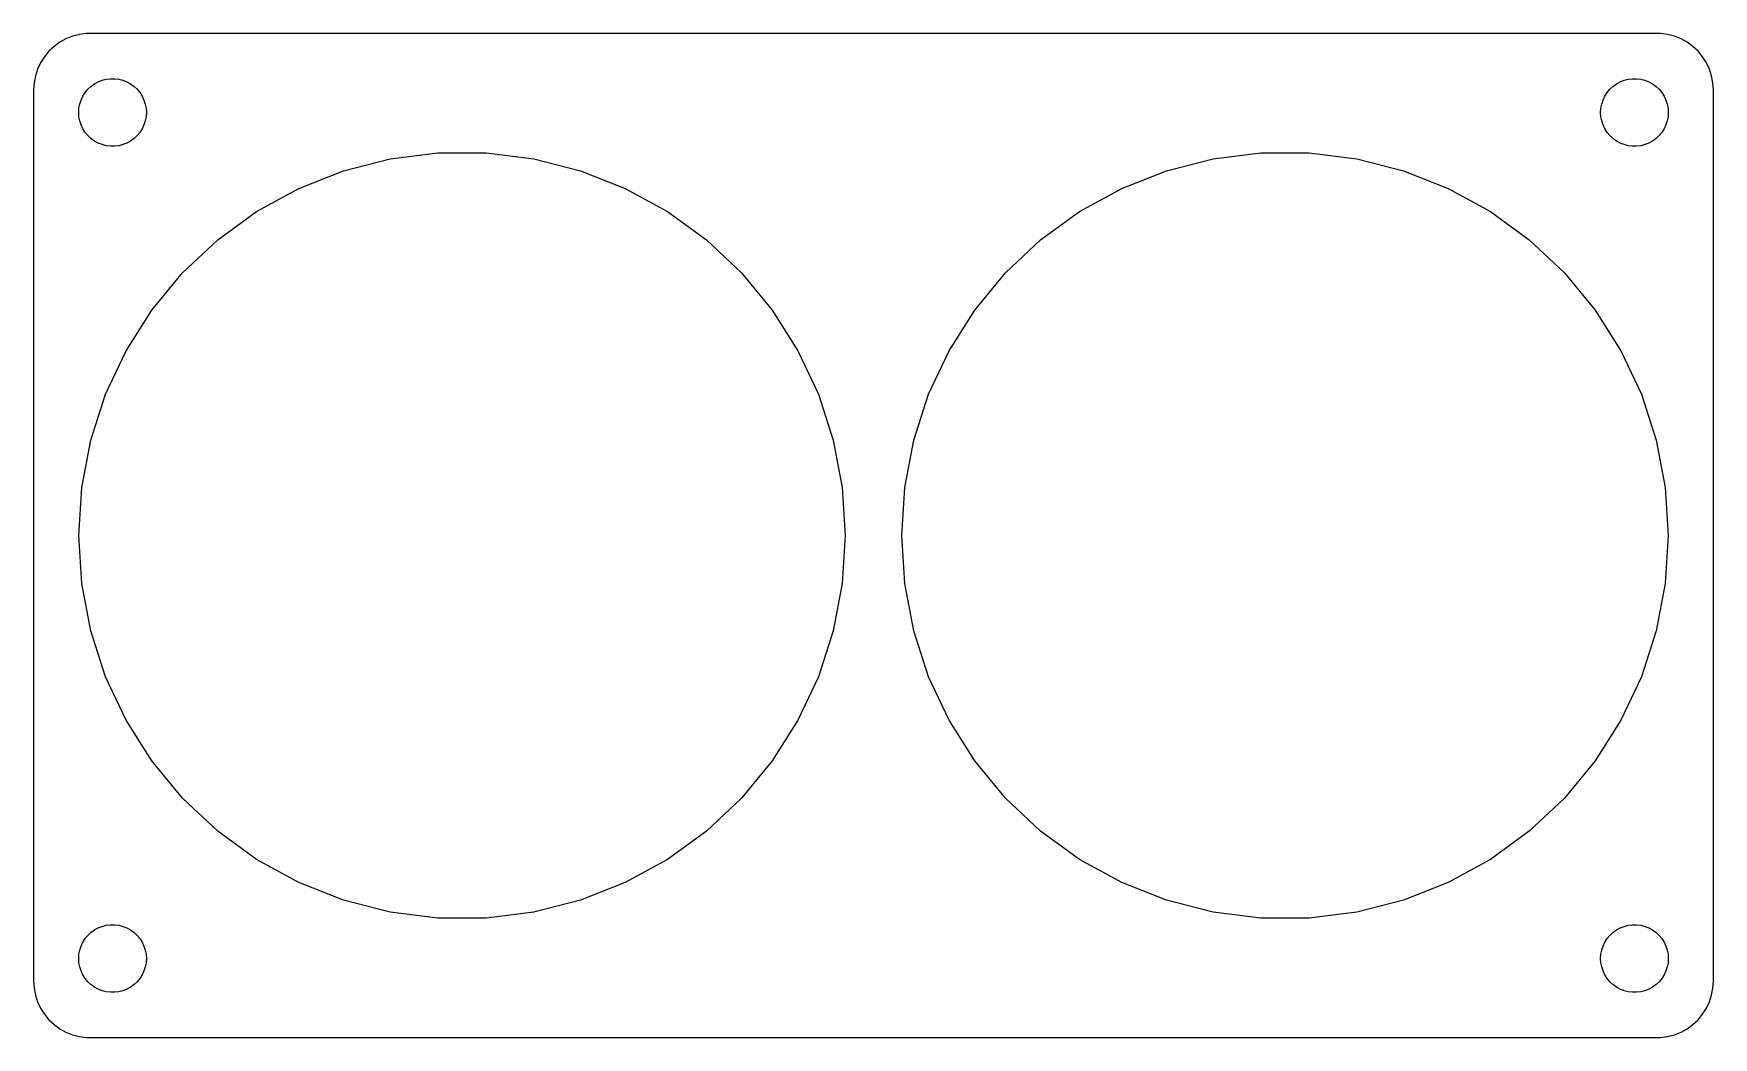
# Model space of a CAD drawing. Header units: metres. Extents: x -74 to 74, y -44 to 44.
import ezdxf

# ---------------------------------------------------------------- set-up
doc = ezdxf.new("R2010")
doc.units = ezdxf.units.M

msp = doc.modelspace()

# ---------------------------------------------------------------- linework, layer by layer
for p, q in [((-72.6871, 43.3526), (-73.1448, 42.9227)), ((-72.1791, 43.7216), (-72.6871, 43.3526)), ((-71.6289, 44.0241), (-72.1791, 43.7216)), ((-71.0451, 44.2553), (-71.6289, 44.0241)), ((-70.4369, 44.4114), (-71.0451, 44.2553)), ((-69.8139, 44.4901), (-70.4369, 44.4114)), ((69.8139, 44.4901), (-69.8139, 44.4901)), ((70.4369, 44.4114), (69.8139, 44.4901)), ((71.0451, 44.2553), (70.4369, 44.4114)), ((71.6289, 44.0241), (71.0451, 44.2553)), ((72.1791, 43.7216), (71.6289, 44.0241)), ((72.6871, 43.3526), (72.1791, 43.7216)), ((73.1448, 42.9227), (72.6871, 43.3526)), ((-73.8815, 41.9088), (-74.1489, 41.3406)), ((-73.5451, 42.4389), (-73.8815, 41.9088)), ((-73.1448, 42.9227), (-73.5451, 42.4389)), ((73.5451, 42.4389), (73.1448, 42.9227)), ((73.8815, 41.9088), (73.5451, 42.4389)), ((74.1489, 41.3406), (73.8815, 41.9088)), ((-74.3429, 40.7434), (-74.4606, 40.1267)), ((-74.1489, 41.3406), (-74.3429, 40.7434)), ((-68.7773, 40.2145), (-68.427, 40.3532)), ((-68.427, 40.3532), (-68.0621, 40.4469)), ((-68.0621, 40.4469), (-67.6884, 40.4941)), ((-67.6884, 40.4941), (-67.3116, 40.4941)), ((-67.3116, 40.4941), (-66.9379, 40.4469)), ((-66.9379, 40.4469), (-66.573, 40.3532)), ((-66.573, 40.3532), (-66.2227, 40.2145)), ((66.2227, 40.2145), (66.573, 40.3532)), ((66.573, 40.3532), (66.9379, 40.4469)), ((66.9379, 40.4469), (67.3116, 40.4941)), ((67.3116, 40.4941), (67.6884, 40.4941)), ((67.6884, 40.4941), (68.0621, 40.4469)), ((68.0621, 40.4469), (68.427, 40.3532)), ((68.427, 40.3532), (68.7773, 40.2145)), ((74.3429, 40.7434), (74.1489, 41.3406)), ((74.4606, 40.1267), (74.3429, 40.7434)), ((-74.4606, 40.1267), (-74.5, 39.5)), ((-74.5, 39.5), (-74.5, -39.5)), ((-70.2893, 38.6044), (-70.1289, 38.9453)), ((-70.1289, 38.9453), (-69.927, 39.2634)), ((-69.927, 39.2634), (-69.6869, 39.5536)), ((-69.6869, 39.5536), (-69.4123, 39.8115)), ((-69.4123, 39.8115), (-69.1075, 40.033)), ((-69.1075, 40.033), (-68.7773, 40.2145)), ((-66.2227, 40.2145), (-65.8925, 40.033)), ((-65.8925, 40.033), (-65.5877, 39.8115)), ((-65.5877, 39.8115), (-65.3131, 39.5536)), ((-65.3131, 39.5536), (-65.073, 39.2634)), ((-65.073, 39.2634), (-64.8711, 38.9453)), ((-64.8711, 38.9453), (-64.7107, 38.6044)), ((64.7107, 38.6044), (64.8711, 38.9453)), ((64.8711, 38.9453), (65.073, 39.2634)), ((65.073, 39.2634), (65.3131, 39.5536)), ((65.3131, 39.5536), (65.5877, 39.8115)), ((65.5877, 39.8115), (65.8925, 40.033)), ((65.8925, 40.033), (66.2227, 40.2145)), ((68.7773, 40.2145), (69.1075, 40.033)), ((69.1075, 40.033), (69.4123, 39.8115)), ((69.4123, 39.8115), (69.6869, 39.5536)), ((69.6869, 39.5536), (69.927, 39.2634)), ((69.927, 39.2634), (70.1289, 38.9453)), ((70.1289, 38.9453), (70.2893, 38.6044)), ((74.5, 39.5), (74.4606, 40.1267)), ((74.5, -39.5), (74.5, 39.5)), ((-70.5, 37.5), (-70.4763, 37.876)), ((-70.4763, 37.124), (-70.5, 37.5)), ((-70.4763, 37.876), (-70.4057, 38.2461)), ((-70.4057, 38.2461), (-70.2893, 38.6044)), ((-64.7107, 38.6044), (-64.5943, 38.2461)), ((-64.5943, 38.2461), (-64.5237, 37.876)), ((-64.5237, 37.876), (-64.5, 37.5)), ((-64.5, 37.5), (-64.5237, 37.124)), ((64.5, 37.5), (64.5237, 37.876)), ((64.5237, 37.124), (64.5, 37.5)), ((64.5237, 37.876), (64.5943, 38.2461)), ((64.5943, 38.2461), (64.7107, 38.6044)), ((70.2893, 38.6044), (70.4057, 38.2461)), ((70.4057, 38.2461), (70.4763, 37.876)), ((70.4763, 37.876), (70.5, 37.5)), ((70.5, 37.5), (70.4763, 37.124)), ((-70.4057, 36.7539), (-70.4763, 37.124)), ((-70.2893, 36.3956), (-70.4057, 36.7539)), ((-70.1289, 36.0547), (-70.2893, 36.3956)), ((-69.927, 35.7366), (-70.1289, 36.0547)), ((-64.8711, 36.0547), (-65.073, 35.7366)), ((-64.7107, 36.3956), (-64.8711, 36.0547)), ((-64.5943, 36.7539), (-64.7107, 36.3956)), ((-64.5237, 37.124), (-64.5943, 36.7539)), ((64.5943, 36.7539), (64.5237, 37.124)), ((64.7107, 36.3956), (64.5943, 36.7539)), ((64.8711, 36.0547), (64.7107, 36.3956)), ((65.073, 35.7366), (64.8711, 36.0547)), ((70.1289, 36.0547), (69.927, 35.7366)), ((70.2893, 36.3956), (70.1289, 36.0547)), ((70.4057, 36.7539), (70.2893, 36.3956)), ((70.4763, 37.124), (70.4057, 36.7539)), ((-69.6869, 35.4464), (-69.927, 35.7366)), ((-69.4123, 35.1885), (-69.6869, 35.4464)), ((-69.1075, 34.967), (-69.4123, 35.1885)), ((-68.7773, 34.7855), (-69.1075, 34.967)), ((-68.427, 34.6468), (-68.7773, 34.7855)), ((-68.0621, 34.5531), (-68.427, 34.6468)), ((-67.6884, 34.5059), (-68.0621, 34.5531)), ((-67.3116, 34.5059), (-67.6884, 34.5059)), ((-66.9379, 34.5531), (-67.3116, 34.5059)), ((-66.573, 34.6468), (-66.9379, 34.5531)), ((-66.2227, 34.7855), (-66.573, 34.6468)), ((-65.8925, 34.967), (-66.2227, 34.7855)), ((-65.5877, 35.1885), (-65.8925, 34.967)), ((-65.3131, 35.4464), (-65.5877, 35.1885)), ((-65.073, 35.7366), (-65.3131, 35.4464)), ((65.3131, 35.4464), (65.073, 35.7366)), ((65.5877, 35.1885), (65.3131, 35.4464)), ((65.8925, 34.967), (65.5877, 35.1885)), ((66.2227, 34.7855), (65.8925, 34.967)), ((66.573, 34.6468), (66.2227, 34.7855)), ((66.9379, 34.5531), (66.573, 34.6468)), ((67.3116, 34.5059), (66.9379, 34.5531)), ((67.6884, 34.5059), (67.3116, 34.5059)), ((68.0621, 34.5531), (67.6884, 34.5059)), ((68.427, 34.6468), (68.0621, 34.5531)), ((68.7773, 34.7855), (68.427, 34.6468)), ((69.1075, 34.967), (68.7773, 34.7855)), ((69.4123, 35.1885), (69.1075, 34.967)), ((69.6869, 35.4464), (69.4123, 35.1885)), ((69.927, 35.7366), (69.6869, 35.4464)), ((-47.0066, 32.3359), (-42.871, 33.3978)), ((-42.871, 33.3978), (-38.6349, 33.9329)), ((-38.6349, 33.9329), (-34.3651, 33.9329)), ((-34.3651, 33.9329), (-30.129, 33.3978)), ((-30.129, 33.3978), (-25.9934, 32.3359)), ((25.9934, 32.3359), (30.129, 33.3978)), ((30.129, 33.3978), (34.3651, 33.9329)), ((34.3651, 33.9329), (38.6349, 33.9329)), ((38.6349, 33.9329), (42.871, 33.3978)), ((42.871, 33.3978), (47.0066, 32.3359)), ((-50.9765, 30.7641), (-47.0066, 32.3359)), ((-25.9934, 32.3359), (-22.0235, 30.7641)), ((22.0235, 30.7641), (25.9934, 32.3359)), ((47.0066, 32.3359), (50.9765, 30.7641)), ((-54.7181, 28.7071), (-50.9765, 30.7641)), ((-22.0235, 30.7641), (-18.2819, 28.7071)), ((18.2819, 28.7071), (22.0235, 30.7641)), ((50.9765, 30.7641), (54.7181, 28.7071)), ((-58.1724, 26.1974), (-54.7181, 28.7071)), ((-18.2819, 28.7071), (-14.8276, 26.1974)), ((14.8276, 26.1974), (18.2819, 28.7071)), ((54.7181, 28.7071), (58.1724, 26.1974)), ((-61.2849, 23.2746), (-58.1724, 26.1974)), ((-14.8276, 26.1974), (-11.7151, 23.2746)), ((11.7151, 23.2746), (14.8276, 26.1974)), ((58.1724, 26.1974), (61.2849, 23.2746)), ((-64.0066, 19.9847), (-61.2849, 23.2746)), ((-11.7151, 23.2746), (-8.99341, 19.9847)), ((8.99341, 19.9847), (11.7151, 23.2746)), ((61.2849, 23.2746), (64.0066, 19.9847)), ((-66.2944, 16.3796), (-64.0066, 19.9847)), ((-8.99341, 19.9847), (-6.70557, 16.3796)), ((6.70557, 16.3796), (8.99341, 19.9847)), ((64.0066, 19.9847), (66.2944, 16.3796)), ((-68.1124, 12.5162), (-66.2944, 16.3796)), ((-6.70557, 16.3796), (-4.88759, 12.5162)), ((4.88759, 12.5162), (6.70557, 16.3796)), ((66.2944, 16.3796), (68.1124, 12.5162)), ((-69.4318, 8.45544), (-68.1124, 12.5162)), ((-4.88759, 12.5162), (-3.56816, 8.45544)), ((3.56816, 8.45544), (4.88759, 12.5162)), ((68.1124, 12.5162), (69.4318, 8.45544)), ((-70.2319, 4.26132), (-69.4318, 8.45544)), ((-3.56816, 8.45544), (-2.7681, 4.26132)), ((2.7681, 4.26132), (3.56816, 8.45544)), ((69.4318, 8.45544), (70.2319, 4.26132)), ((-70.5, 0), (-70.2319, 4.26132)), ((-2.7681, 4.26132), (-2.5, 0)), ((2.5, 0), (2.7681, 4.26132)), ((70.2319, 4.26132), (70.5, 0)), ((-70.2319, -4.26132), (-70.5, 0)), ((-2.5, 0), (-2.7681, -4.26132)), ((2.7681, -4.26132), (2.5, 0)), ((70.5, 0), (70.2319, -4.26132)), ((-69.4318, -8.45544), (-70.2319, -4.26132)), ((-2.7681, -4.26132), (-3.56816, -8.45544)), ((3.56816, -8.45544), (2.7681, -4.26132)), ((70.2319, -4.26132), (69.4318, -8.45544)), ((-68.1124, -12.5162), (-69.4318, -8.45544)), ((-3.56816, -8.45544), (-4.88759, -12.5162)), ((4.88759, -12.5162), (3.56816, -8.45544)), ((69.4318, -8.45544), (68.1124, -12.5162)), ((-66.2944, -16.3796), (-68.1124, -12.5162)), ((-4.88759, -12.5162), (-6.70557, -16.3796)), ((6.70557, -16.3796), (4.88759, -12.5162)), ((68.1124, -12.5162), (66.2944, -16.3796)), ((-64.0066, -19.9847), (-66.2944, -16.3796)), ((-6.70557, -16.3796), (-8.99341, -19.9847)), ((8.99341, -19.9847), (6.70557, -16.3796)), ((66.2944, -16.3796), (64.0066, -19.9847)), ((-61.2849, -23.2746), (-64.0066, -19.9847)), ((-8.99341, -19.9847), (-11.7151, -23.2746)), ((11.7151, -23.2746), (8.99341, -19.9847)), ((64.0066, -19.9847), (61.2849, -23.2746)), ((-58.1724, -26.1974), (-61.2849, -23.2746)), ((-11.7151, -23.2746), (-14.8276, -26.1974)), ((14.8276, -26.1974), (11.7151, -23.2746)), ((61.2849, -23.2746), (58.1724, -26.1974)), ((-54.7181, -28.7071), (-58.1724, -26.1974)), ((-14.8276, -26.1974), (-18.2819, -28.7071)), ((18.2819, -28.7071), (14.8276, -26.1974)), ((58.1724, -26.1974), (54.7181, -28.7071)), ((-50.9765, -30.7641), (-54.7181, -28.7071)), ((-18.2819, -28.7071), (-22.0235, -30.7641)), ((22.0235, -30.7641), (18.2819, -28.7071)), ((54.7181, -28.7071), (50.9765, -30.7641)), ((-47.0066, -32.3359), (-50.9765, -30.7641)), ((-22.0235, -30.7641), (-25.9934, -32.3359)), ((25.9934, -32.3359), (22.0235, -30.7641)), ((50.9765, -30.7641), (47.0066, -32.3359)), ((-42.871, -33.3978), (-47.0066, -32.3359)), ((-25.9934, -32.3359), (-30.129, -33.3978)), ((30.129, -33.3978), (25.9934, -32.3359)), ((47.0066, -32.3359), (42.871, -33.3978)), ((-38.6349, -33.9329), (-42.871, -33.3978)), ((-34.3651, -33.9329), (-38.6349, -33.9329)), ((-30.129, -33.3978), (-34.3651, -33.9329)), ((34.3651, -33.9329), (30.129, -33.3978)), ((38.6349, -33.9329), (34.3651, -33.9329)), ((42.871, -33.3978), (38.6349, -33.9329)), ((-70.1289, -36.0547), (-69.927, -35.7366)), ((-69.927, -35.7366), (-69.6869, -35.4464)), ((-69.6869, -35.4464), (-69.4123, -35.1885)), ((-69.4123, -35.1885), (-69.1075, -34.967)), ((-69.1075, -34.967), (-68.7773, -34.7855)), ((-68.7773, -34.7855), (-68.427, -34.6468)), ((-68.427, -34.6468), (-68.0621, -34.5531)), ((-68.0621, -34.5531), (-67.6884, -34.5059)), ((-67.6884, -34.5059), (-67.3116, -34.5059)), ((-67.3116, -34.5059), (-66.9379, -34.5531)), ((-66.9379, -34.5531), (-66.573, -34.6468)), ((-66.573, -34.6468), (-66.2227, -34.7855)), ((-66.2227, -34.7855), (-65.8925, -34.967)), ((-65.8925, -34.967), (-65.5877, -35.1885)), ((-65.5877, -35.1885), (-65.3131, -35.4464)), ((-65.3131, -35.4464), (-65.073, -35.7366)), ((-65.073, -35.7366), (-64.8711, -36.0547)), ((64.8711, -36.0547), (65.073, -35.7366)), ((65.073, -35.7366), (65.3131, -35.4464)), ((65.3131, -35.4464), (65.5877, -35.1885)), ((65.5877, -35.1885), (65.8925, -34.967)), ((65.8925, -34.967), (66.2227, -34.7855)), ((66.2227, -34.7855), (66.573, -34.6468)), ((66.573, -34.6468), (66.9379, -34.5531)), ((66.9379, -34.5531), (67.3116, -34.5059)), ((67.3116, -34.5059), (67.6884, -34.5059)), ((67.6884, -34.5059), (68.0621, -34.5531)), ((68.0621, -34.5531), (68.427, -34.6468)), ((68.427, -34.6468), (68.7773, -34.7855)), ((68.7773, -34.7855), (69.1075, -34.967)), ((69.1075, -34.967), (69.4123, -35.1885)), ((69.4123, -35.1885), (69.6869, -35.4464)), ((69.6869, -35.4464), (69.927, -35.7366)), ((69.927, -35.7366), (70.1289, -36.0547)), ((-70.5, -37.5), (-70.4763, -37.124)), ((-70.4763, -37.124), (-70.4057, -36.7539)), ((-70.4057, -36.7539), (-70.2893, -36.3956)), ((-70.2893, -36.3956), (-70.1289, -36.0547)), ((-64.8711, -36.0547), (-64.7107, -36.3956)), ((-64.7107, -36.3956), (-64.5943, -36.7539)), ((-64.5943, -36.7539), (-64.5237, -37.124)), ((-64.5237, -37.124), (-64.5, -37.5)), ((64.5, -37.5), (64.5237, -37.124)), ((64.5237, -37.124), (64.5943, -36.7539)), ((64.5943, -36.7539), (64.7107, -36.3956)), ((64.7107, -36.3956), (64.8711, -36.0547)), ((70.1289, -36.0547), (70.2893, -36.3956)), ((70.2893, -36.3956), (70.4057, -36.7539)), ((70.4057, -36.7539), (70.4763, -37.124)), ((70.4763, -37.124), (70.5, -37.5)), ((-70.4763, -37.876), (-70.5, -37.5)), ((-70.4057, -38.2461), (-70.4763, -37.876)), ((-70.2893, -38.6044), (-70.4057, -38.2461)), ((-70.1289, -38.9453), (-70.2893, -38.6044)), ((-64.7107, -38.6044), (-64.8711, -38.9453)), ((-64.5943, -38.2461), (-64.7107, -38.6044)), ((-64.5237, -37.876), (-64.5943, -38.2461)), ((-64.5, -37.5), (-64.5237, -37.876)), ((64.5237, -37.876), (64.5, -37.5)), ((64.5943, -38.2461), (64.5237, -37.876)), ((64.7107, -38.6044), (64.5943, -38.2461)), ((64.8711, -38.9453), (64.7107, -38.6044)), ((70.2893, -38.6044), (70.1289, -38.9453)), ((70.4057, -38.2461), (70.2893, -38.6044)), ((70.4763, -37.876), (70.4057, -38.2461)), ((70.5, -37.5), (70.4763, -37.876)), ((-74.5, -39.5), (-74.4606, -40.1267)), ((-74.4606, -40.1267), (-74.3429, -40.7434)), ((-69.927, -39.2634), (-70.1289, -38.9453)), ((-69.6869, -39.5536), (-69.927, -39.2634)), ((-69.4123, -39.8115), (-69.6869, -39.5536)), ((-69.1075, -40.033), (-69.4123, -39.8115)), ((-68.7773, -40.2145), (-69.1075, -40.033)), ((-68.427, -40.3532), (-68.7773, -40.2145)), ((-66.2227, -40.2145), (-66.573, -40.3532)), ((-65.8925, -40.033), (-66.2227, -40.2145)), ((-65.5877, -39.8115), (-65.8925, -40.033)), ((-65.3131, -39.5536), (-65.5877, -39.8115)), ((-65.073, -39.2634), (-65.3131, -39.5536)), ((-64.8711, -38.9453), (-65.073, -39.2634)), ((65.073, -39.2634), (64.8711, -38.9453)), ((65.3131, -39.5536), (65.073, -39.2634)), ((65.5877, -39.8115), (65.3131, -39.5536)), ((65.8925, -40.033), (65.5877, -39.8115)), ((66.2227, -40.2145), (65.8925, -40.033)), ((66.573, -40.3532), (66.2227, -40.2145)), ((68.7773, -40.2145), (68.427, -40.3532)), ((69.1075, -40.033), (68.7773, -40.2145)), ((69.4123, -39.8115), (69.1075, -40.033)), ((69.6869, -39.5536), (69.4123, -39.8115)), ((69.927, -39.2634), (69.6869, -39.5536)), ((70.1289, -38.9453), (69.927, -39.2634)), ((74.3429, -40.7434), (74.4606, -40.1267)), ((74.4606, -40.1267), (74.5, -39.5)), ((-74.3429, -40.7434), (-74.1489, -41.3406)), ((-74.1489, -41.3406), (-73.8815, -41.9088)), ((-68.0621, -40.4469), (-68.427, -40.3532)), ((-67.6884, -40.4941), (-68.0621, -40.4469)), ((-67.3116, -40.4941), (-67.6884, -40.4941)), ((-66.9379, -40.4469), (-67.3116, -40.4941)), ((-66.573, -40.3532), (-66.9379, -40.4469)), ((66.9379, -40.4469), (66.573, -40.3532)), ((67.3116, -40.4941), (66.9379, -40.4469)), ((67.6884, -40.4941), (67.3116, -40.4941)), ((68.0621, -40.4469), (67.6884, -40.4941)), ((68.427, -40.3532), (68.0621, -40.4469)), ((73.8815, -41.9088), (74.1489, -41.3406)), ((74.1489, -41.3406), (74.3429, -40.7434)), ((-73.8815, -41.9088), (-73.5451, -42.4389)), ((-73.5451, -42.4389), (-73.1448, -42.9227)), ((-73.1448, -42.9227), (-72.6871, -43.3526)), ((72.6871, -43.3526), (73.1448, -42.9227)), ((73.1448, -42.9227), (73.5451, -42.4389)), ((73.5451, -42.4389), (73.8815, -41.9088)), ((-72.6871, -43.3526), (-72.1791, -43.7216)), ((-72.1791, -43.7216), (-71.6289, -44.0241)), ((-71.6289, -44.0241), (-71.0451, -44.2553)), ((-71.0451, -44.2553), (-70.4369, -44.4114)), ((-70.4369, -44.4114), (-69.8139, -44.4901)), ((-69.8139, -44.4901), (69.8139, -44.4901)), ((69.8139, -44.4901), (70.4369, -44.4114)), ((70.4369, -44.4114), (71.0451, -44.2553)), ((71.0451, -44.2553), (71.6289, -44.0241)), ((71.6289, -44.0241), (72.1791, -43.7216)), ((72.1791, -43.7216), (72.6871, -43.3526))]:
    msp.add_line(p, q)

doc.saveas('drawing.dxf')
